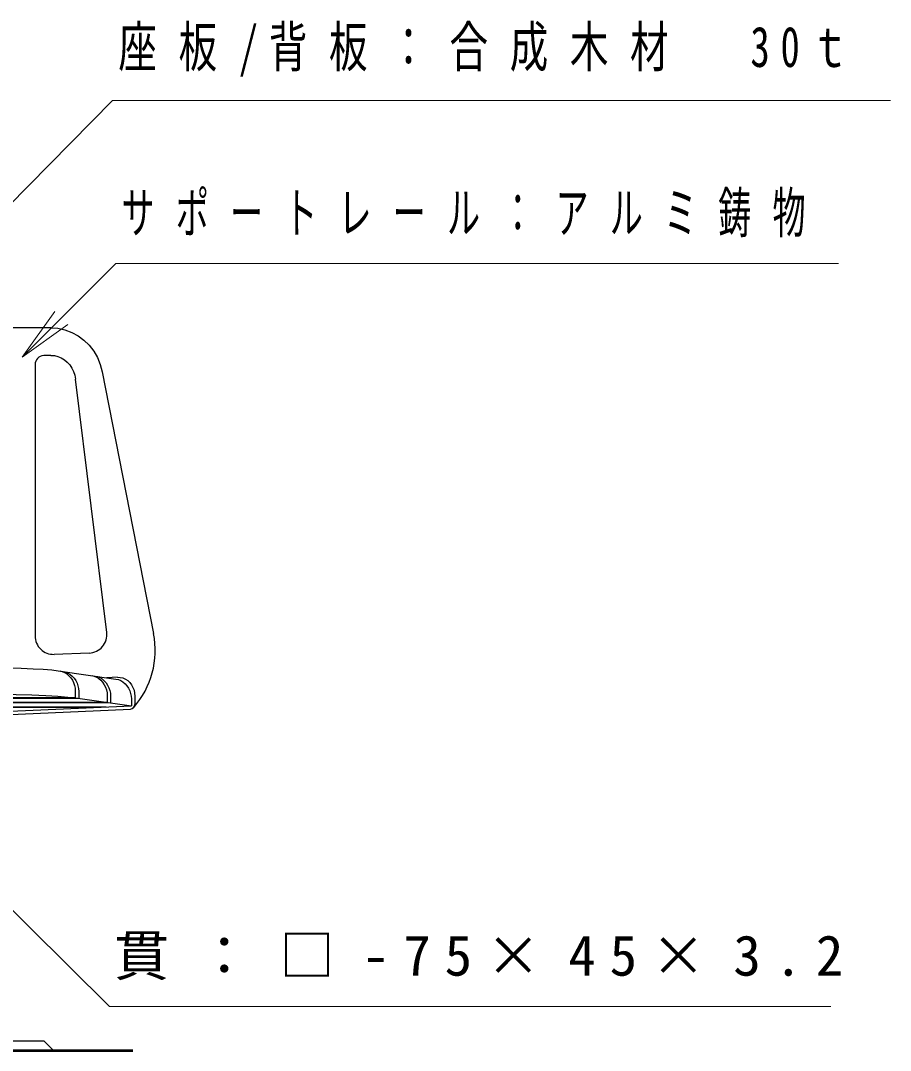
# Model space of a CAD drawing. Units: millimetres on the paper, scale 1:20. Extents: x -385 to 0, y 0 to 267.
# Drawn here: x -219.7 to -172.4, y 116.4 to 172.5 of the extents above; entities that cross this region are included whole.
import ezdxf

# ---------------------------------------------------------------- set-up
doc = ezdxf.new("R2010")
doc.units = ezdxf.units.MM
doc.layers.add('1_20', color=7, linetype='Continuous', lineweight=25)
doc.styles.add('ＭＳ ゴシック', font='')
doc.styles.get('ＭＳ ゴシック').set_extended_font_data('MS Gothic')

msp = doc.modelspace()

# ---------------------------------------------------------------- linework, layer by layer
at = {"layer": '1_20', "lineweight": 13}
for p, q in [((-219.627, 154.166), (-217.859, 156.641)), ((-219.627, 154.166), (-217.506, 156.287)), ((-217.152, 155.934), (-219.627, 154.166))]:
    msp.add_line(p, q, dxfattribs=at)
at = {"layer": '1_20', "color": 4}
for p, q in [((-218.07, 155.757), (-221.425, 155.757)), ((-218.925, 153.746), (-218.925, 138.988)), ((-215.273, 153.362), (-212.48, 139.121)), ((-215.028, 139.18), (-216.726, 152.96)), ((-215.983, 138.059), (-217.888, 137.989)), ((-214.436, 136.745), (-215.028, 136.719)), ((-213.498, 135.707), (-213.498, 135.262)), ((-220.667, 134.706), (-213.737, 135.013))]:
    msp.add_line(p, q, dxfattribs=at)
at = {"layer": '1_20', "color": 40}
for p, q in [((-217.67, 137.098), (-214.527, 136.647)), ((-216.736, 135.618), (-223.3, 135.618)), ((-216.736, 135.997), (-216.736, 135.618)), ((-216.728, 135.617), (-213.686, 135.181)), ((-216.554, 135.971), (-216.554, 135.592)), ((-215.003, 135.748), (-215.003, 135.369)), ((-214.82, 135.722), (-214.82, 135.343)), ((-215.003, 135.369), (-223.295, 135.369)), ((-215.05, 135.121), (-223.255, 135.121)), ((-220.675, 134.872), (-213.686, 135.181)), ((-213.686, 135.56), (-213.686, 135.181))]:
    msp.add_line(p, q, dxfattribs=at)
at = {"layer": '1_20', "color": 12, "lineweight": 13}
for p, q in [((-216.554, 135.592), (-223.3, 135.592)), ((-214.82, 135.343), (-223.291, 135.343)), ((-215.642, 135.095), (-223.251, 135.095))]:
    msp.add_line(p, q, dxfattribs=at)
at = {"layer": '1_20'}
for q in [(-224.925, 116.94), (-217.925, 116.44)]:
    msp.add_line((-218.425, 116.94), q, dxfattribs=at)
at = {"layer": '1_20', "lineweight": 50}
msp.add_line((-291.425, 116.44), (-213.599, 116.44), dxfattribs=at)
at = {"layer": '1_20', "lineweight": 13}
for points in [[(-228.385, 154.244), (-214.712, 168.129), (-172.396, 168.129)], [(-219.627, 154.166), (-214.541, 159.251), (-175.226, 159.251)], [(-228.086, 131.907), (-214.879, 118.831), (-175.633, 118.831)]]:
    msp.add_lwpolyline(points, dxfattribs=at)
at = {"layer": '1_20', "color": 4}
for points in [[(-218.07, 155.757), (-217.681, 155.729), (-217.299, 155.646), (-216.931, 155.508), (-216.584, 155.319), (-216.266, 155.083), (-215.981, 154.802), (-215.735, 154.484), (-215.532, 154.134), (-215.377, 153.757), (-215.273, 153.362)], [(-218.07, 154.257), (-217.876, 154.242), (-217.686, 154.196), (-217.504, 154.12), (-217.334, 154.017), (-217.178, 153.887), (-217.041, 153.734), (-216.925, 153.562), (-216.833, 153.372), (-216.766, 153.17), (-216.726, 152.96)], [(-214.436, 136.745), (-214.289, 136.738), (-214.146, 136.705), (-214.01, 136.646), (-213.885, 136.563), (-213.773, 136.458), (-213.677, 136.334), (-213.6, 136.193), (-213.544, 136.039), (-213.51, 135.876), (-213.498, 135.707)]]:
    msp.add_lwpolyline(points, dxfattribs=at)
at = {"layer": '1_20', "color": 40}
for points in [[(-222.834, 137.287), (-221.999, 137.284), (-221.183, 137.274), (-220.406, 137.258), (-219.685, 137.235), (-219.037, 137.207), (-218.477, 137.175), (-218.018, 137.138), (-217.67, 137.098)], [(-217.577, 137.084), (-217.445, 137.053), (-217.317, 136.999), (-217.195, 136.924), (-217.083, 136.828), (-216.982, 136.715), (-216.897, 136.588), (-216.828, 136.449), (-216.777, 136.301), (-216.746, 136.149), (-216.736, 135.997)], [(-217.395, 137.058), (-217.263, 137.027), (-217.135, 136.973), (-217.013, 136.898), (-216.9, 136.802), (-216.8, 136.689), (-216.714, 136.562), (-216.645, 136.422), (-216.595, 136.275), (-216.564, 136.123), (-216.554, 135.971)], [(-215.844, 136.835), (-215.712, 136.804), (-215.584, 136.751), (-215.462, 136.675), (-215.349, 136.58), (-215.249, 136.467), (-215.163, 136.339), (-215.094, 136.2), (-215.044, 136.053), (-215.013, 135.901), (-215.003, 135.748)], [(-215.661, 136.809), (-215.53, 136.778), (-215.401, 136.724), (-215.279, 136.649), (-215.167, 136.554), (-215.067, 136.441), (-214.981, 136.313), (-214.912, 136.174), (-214.861, 136.027), (-214.831, 135.875), (-214.82, 135.722)], [(-214.527, 136.647), (-214.395, 136.616), (-214.267, 136.562), (-214.145, 136.487), (-214.032, 136.391), (-213.932, 136.279), (-213.846, 136.151), (-213.778, 136.012), (-213.727, 135.864), (-213.696, 135.713), (-213.686, 135.56)], [(-222.834, 135.84), (-221.846, 135.837), (-220.881, 135.825), (-219.961, 135.805), (-219.108, 135.779), (-218.342, 135.746), (-217.68, 135.708), (-217.138, 135.664), (-216.728, 135.617)]]:
    msp.add_lwpolyline(points, dxfattribs=at)
at = {"layer": '1_20', "color": 4}
for centre, radius, start, end in [((-218.425, 153.746), 0.5, 93.6717, 180), ((-218.07, 148.225), 6.032, 90, 93.6717), ((-217.925, 138.988), 1, 180, 272.1062), ((-216.02, 139.058), 1, 272.1062, 7.027), ((-217.123, 138.211), 4.731, 318.8548, 11.0937), ((-213.748, 135.262), 0.25, 272.5308, 0)]:
    msp.add_arc(centre, radius, start, end, dxfattribs=at)

# ---------------------------------------------------------------- texts
at = {"layer": '1_20', "char_height": 2.199, "attachment_point": 4, "style": 'ＭＳ ゴシック'}
for s, insert in [('\\T1.56;\\W0.7;座板/背板：合成木材\u300030ｔ', (-214.396, 170.779)), ('\\T1.64;\\W0.6;サポートレール：アルミ鋳物', (-214.226, 161.901)), ('\\T1.5;貫：□-75×45×3.2', (-214.633, 121.481))]:
    msp.add_mtext(s, dxfattribs=dict(at, insert=insert))

doc.saveas('drawing.dxf')
